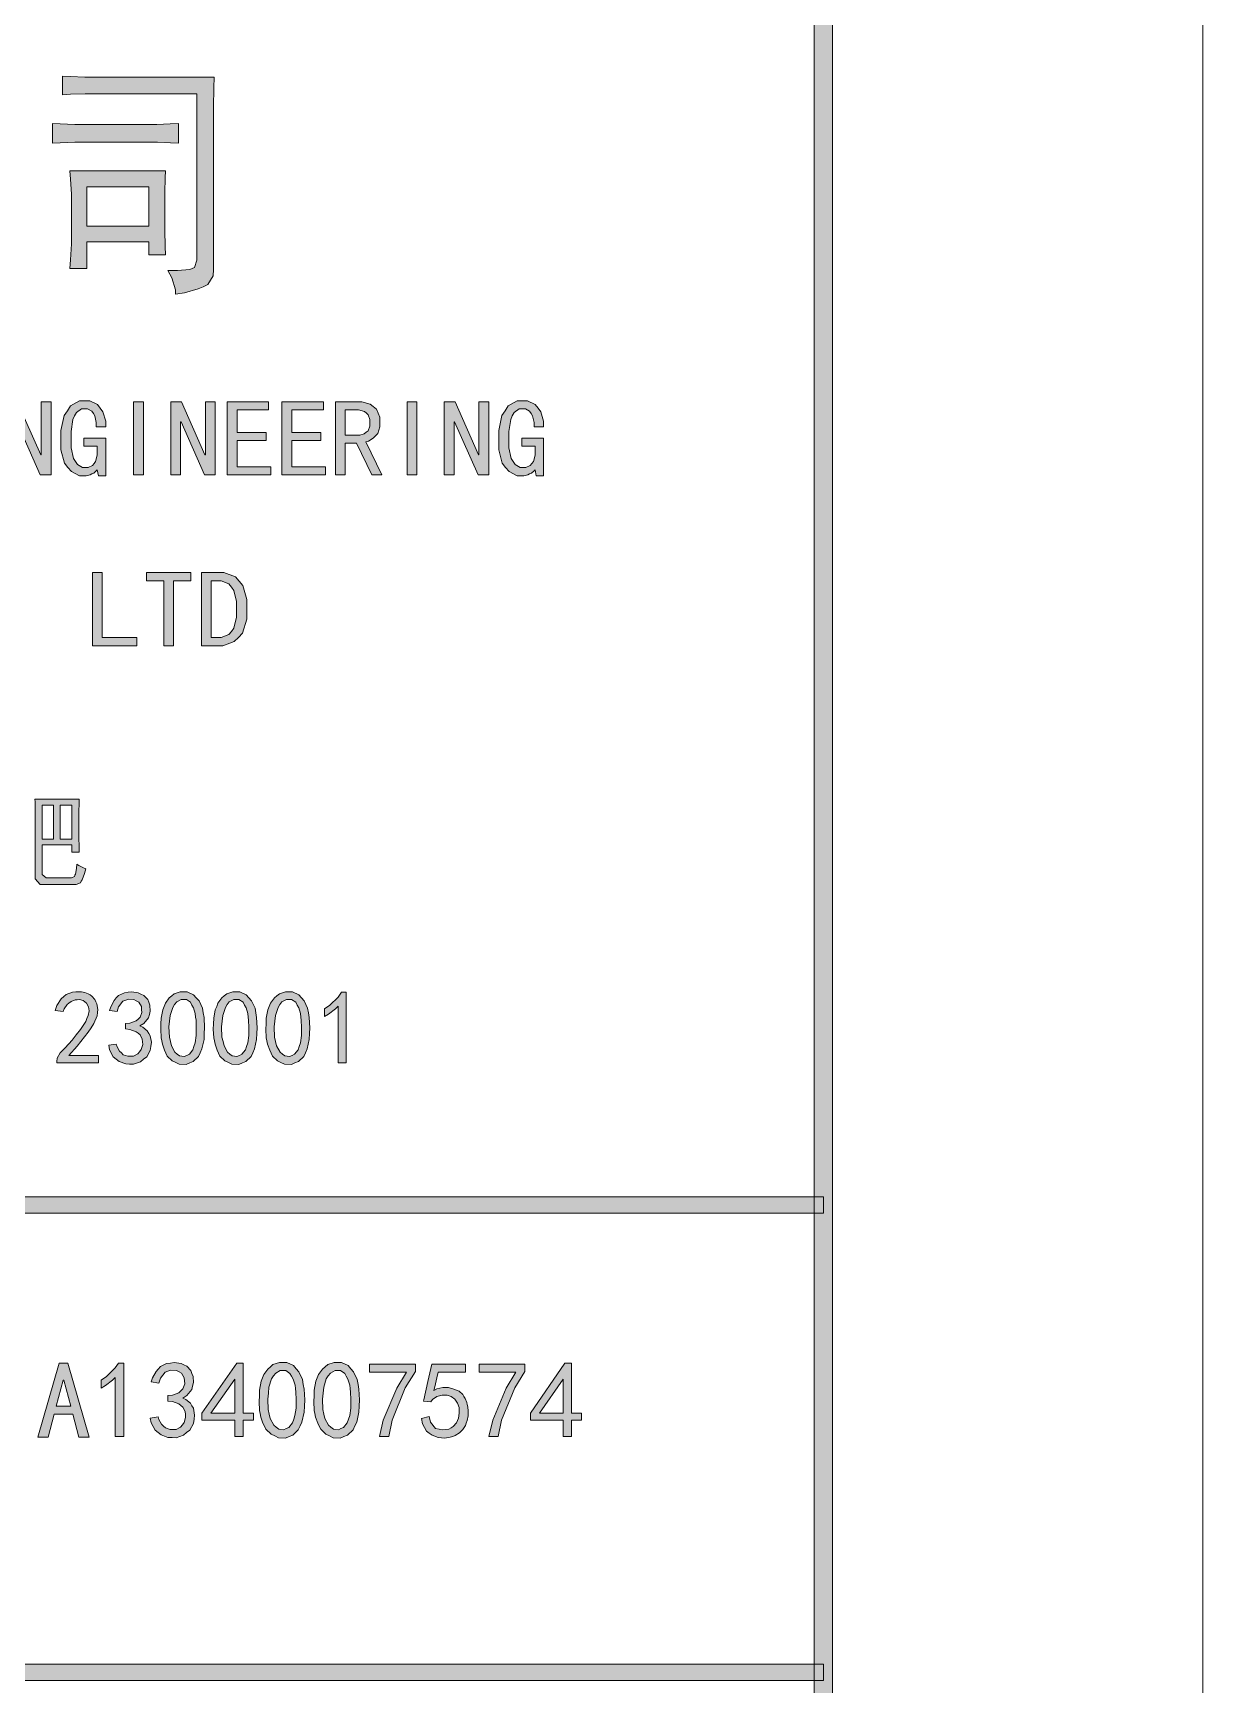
# Model space of a CAD drawing. Header units: millimetres. Extents: x 0 to 414, y 0 to 292.
# Drawn here: x 383.73 to 414.08, y 211.47 to 254.31 of the extents above; entities that cross this region are included whole.
import ezdxf

# ---------------------------------------------------------------- set-up
doc = ezdxf.new("R2010")
doc.units = ezdxf.units.MM

msp = doc.modelspace()

# ---------------------------------------------------------------- hatches: boundary and pattern name
h = msp.add_hatch(color=0)
h.dxf.hatch_style = 2
h.paths.add_polyline_path([(404.473833, 9.609667), (403.997583, 10.085917), (403.997583, 282.380972), (404.473833, 282.857222)])
h = msp.add_hatch(color=0)
h.dxf.hatch_style = 2
h.paths.add_polyline_path([(388.4295, 253.167444), (388.418917, 252.88875), (388.411861, 252.387806), (388.411861, 252.172611), (388.411861, 248.179167), (388.401278, 248.013361), (388.267222, 247.787583), (388.14375, 247.731139), (388.020278, 247.674694), (387.663972, 247.575917), (387.427611, 247.537111), (387.427611, 247.653528), (387.328833, 247.960444), (387.230056, 248.154472), (387.484056, 248.154472), (387.801556, 248.179167), (387.858, 248.203861), (387.917972, 248.228556), (387.977944, 248.422583), (387.977944, 248.588389), (387.977944, 252.733528), (385.261556, 252.733528), (385.085167, 252.733528), (384.700639, 252.722944), (384.4925, 252.708833), (384.4925, 253.195667), (384.700639, 253.181556), (385.074583, 253.167444), (385.240389, 253.167444)])
h = msp.add_hatch(color=0)
h.dxf.hatch_style = 2
h.paths.add_polyline_path([(386.817306, 251.939778), (386.944306, 251.939778), (387.290028, 251.953889), (387.505222, 251.968), (387.505222, 251.452944), (387.297083, 251.467056), (386.961944, 251.481167), (386.834944, 251.481167), (385.004028, 251.481167), (384.817056, 251.481167), (384.432528, 251.467056), (384.2385, 251.452944), (384.2385, 251.968), (384.432528, 251.953889), (384.817056, 251.939778), (385.004028, 251.939778)])
h = msp.add_hatch(color=0)
h.paths.add_polyline_path([(387.170083, 250.736806), (387.1595, 250.560417), (387.148917, 250.175889), (387.148917, 249.971278), (387.148917, 249.406833), (387.148917, 249.202222), (387.1595, 248.778889), (387.170083, 248.563694), (386.736167, 248.563694), (386.736167, 248.895306), (385.123972, 248.895306), (385.123972, 248.203861), (384.690056, 248.203861), (384.707694, 248.433167), (384.728861, 248.842389), (384.728861, 249.022306), (384.728861, 249.971278), (384.728861, 250.137083), (384.707694, 250.521611), (384.690056, 250.736806)])
h.paths.add_polyline_path([(386.736167, 249.304528), (386.736167, 250.327583), (385.123972, 250.327583), (385.123972, 249.304528)])
h = msp.add_hatch(color=0)
h.dxf.hatch_style = 2
h.paths.add_polyline_path([(384.199694, 242.852222), (383.921, 242.852222), (383.314222, 244.228056), (383.300111, 244.228056), (383.300111, 242.852222), (383.046111, 242.852222), (383.046111, 244.750167), (383.324806, 244.750167), (383.935111, 243.374333), (383.945694, 243.374333), (383.945694, 244.750167), (384.199694, 244.750167)])
h = msp.add_hatch(color=0)
h.dxf.hatch_style = 2
h.paths.add_polyline_path([(385.617861, 242.831056), (385.430889, 242.831056), (385.399139, 242.986278), (385.374444, 242.954528), (385.307417, 242.898083), (385.258028, 242.876917), (385.212167, 242.852222), (385.109861, 242.831056), (385.053417, 242.831056), (384.937, 242.831056), (384.728861, 242.940417), (384.637139, 243.04625), (384.545417, 243.155611), (384.453694, 243.501333), (384.453694, 243.741222), (384.453694, 244.002278), (384.538361, 244.390333), (384.623028, 244.517333), (384.704167, 244.644333), (384.933472, 244.771333), (385.074583, 244.771333), (385.205111, 244.771333), (385.402667, 244.679611), (385.47675, 244.584361), (385.547306, 244.489111), (385.617861, 244.245694), (385.617861, 244.097528), (385.374444, 244.097528), (385.374444, 244.213944), (385.335639, 244.386806), (385.296833, 244.446778), (385.258028, 244.503222), (385.148667, 244.563194), (385.074583, 244.563194), (384.986389, 244.563194), (384.855861, 244.471472), (384.81, 244.37975), (384.764139, 244.288028), (384.721806, 243.981111), (384.721806, 243.762389), (384.721806, 243.557778), (384.77825, 243.275556), (384.831167, 243.197944), (384.887611, 243.120333), (385.014611, 243.042722), (385.088694, 243.042722), (385.15925, 243.042722), (385.272139, 243.095639), (385.314472, 243.148556), (385.356806, 243.201472), (385.399139, 243.36375), (385.399139, 243.473111), (385.399139, 243.596583), (385.053417, 243.596583), (385.053417, 243.80825), (385.617861, 243.80825)])
h = msp.add_hatch(color=0)
h.dxf.hatch_style = 2
h.paths.add_polyline_path([(386.595056, 242.852222), (386.341056, 242.852222), (386.341056, 244.750167), (386.595056, 244.750167)])
h = msp.add_hatch(color=0)
h.dxf.hatch_style = 2
h.paths.add_polyline_path([(388.457722, 242.852222), (388.182556, 242.852222), (387.57225, 244.228056), (387.561667, 244.228056), (387.561667, 242.852222), (387.304139, 242.852222), (387.304139, 244.750167), (387.582833, 244.750167), (388.193139, 243.374333), (388.203722, 243.374333), (388.203722, 244.750167), (388.457722, 244.750167)])
h = msp.add_hatch(color=0)
h.dxf.hatch_style = 2
h.paths.add_polyline_path([(389.900583, 242.852222), (388.768167, 242.852222), (388.768167, 244.750167), (389.844139, 244.750167), (389.844139, 244.5385), (389.025694, 244.5385), (389.025694, 243.952889), (389.777111, 243.952889), (389.777111, 243.741222), (389.025694, 243.741222), (389.025694, 243.063889), (389.900583, 243.063889)])
h = msp.add_hatch(color=0)
h.dxf.hatch_style = 2
h.paths.add_polyline_path([(391.31875, 242.852222), (390.189861, 242.852222), (390.189861, 244.750167), (391.265833, 244.750167), (391.265833, 244.5385), (390.443861, 244.5385), (390.443861, 243.952889), (391.198806, 243.952889), (391.198806, 243.741222), (390.443861, 243.741222), (390.443861, 243.063889), (391.31875, 243.063889)])
h = msp.add_hatch(color=0)
h.paths.add_polyline_path([(392.782778, 242.852222), (392.518194, 242.852222), (392.119556, 243.674194), (391.830278, 243.674194), (391.830278, 242.852222), (391.576278, 242.852222), (391.576278, 244.750167), (392.130139, 244.750167), (392.264194, 244.750167), (392.479389, 244.686667), (392.560528, 244.623167), (392.645194, 244.559667), (392.729861, 244.351528), (392.729861, 244.206889), (392.729861, 244.097528), (392.673417, 243.924667), (392.616972, 243.861167), (392.560528, 243.801194), (392.433528, 243.723583), (392.362972, 243.705944)])
h.paths.add_polyline_path([(392.472333, 244.206889), (392.472333, 244.2845), (392.426472, 244.407972), (392.380611, 244.450306), (392.331222, 244.496167), (392.179528, 244.5385), (392.073694, 244.5385), (391.830278, 244.5385), (391.830278, 243.885861), (392.140722, 243.885861), (392.20775, 243.885861), (392.324167, 243.921139), (392.373556, 243.956417), (392.422944, 243.991694), (392.472333, 244.118694)])
h = msp.add_hatch(color=0)
h.dxf.hatch_style = 2
h.paths.add_polyline_path([(393.692944, 242.852222), (393.438944, 242.852222), (393.438944, 244.750167), (393.692944, 244.750167)])
h = msp.add_hatch(color=0)
h.dxf.hatch_style = 2
h.paths.add_polyline_path([(395.555611, 242.852222), (395.280444, 242.852222), (394.670139, 244.228056), (394.659556, 244.228056), (394.659556, 242.852222), (394.402028, 242.852222), (394.402028, 244.750167), (394.680722, 244.750167), (395.291028, 243.374333), (395.301611, 243.374333), (395.301611, 244.750167), (395.555611, 244.750167)])
h = msp.add_hatch(color=0)
h.dxf.hatch_style = 2
h.paths.add_polyline_path([(396.977306, 242.831056), (396.786806, 242.831056), (396.755056, 242.986278), (396.730361, 242.954528), (396.663333, 242.898083), (396.613944, 242.876917), (396.568083, 242.852222), (396.465778, 242.831056), (396.409333, 242.831056), (396.292917, 242.831056), (396.084778, 242.940417), (395.993056, 243.04625), (395.901333, 243.155611), (395.813139, 243.501333), (395.813139, 243.741222), (395.813139, 244.002278), (395.894278, 244.390333), (395.978944, 244.517333), (396.060083, 244.644333), (396.289389, 244.771333), (396.434028, 244.771333), (396.561028, 244.771333), (396.758583, 244.679611), (396.832667, 244.584361), (396.903222, 244.489111), (396.977306, 244.245694), (396.977306, 244.097528), (396.730361, 244.097528), (396.730361, 244.213944), (396.691556, 244.386806), (396.65275, 244.446778), (396.613944, 244.503222), (396.504583, 244.563194), (396.434028, 244.563194), (396.342306, 244.563194), (396.211778, 244.471472), (396.165917, 244.37975), (396.123583, 244.288028), (396.077722, 243.981111), (396.077722, 243.762389), (396.077722, 243.557778), (396.134167, 243.275556), (396.187083, 243.197944), (396.243528, 243.120333), (396.370528, 243.042722), (396.444611, 243.042722), (396.515167, 243.042722), (396.628056, 243.095639), (396.670389, 243.148556), (396.712722, 243.201472), (396.755056, 243.36375), (396.755056, 243.473111), (396.755056, 243.596583), (396.409333, 243.596583), (396.409333, 243.80825), (396.977306, 243.80825)])
h = msp.add_hatch(color=0)
h.dxf.hatch_style = 2
h.paths.add_polyline_path([(386.425722, 238.421333), (385.272139, 238.421333), (385.272139, 240.319278), (385.526139, 240.319278), (385.526139, 238.633), (386.425722, 238.633)])
h = msp.add_hatch(color=0)
h.dxf.hatch_style = 2
h.paths.add_polyline_path([(387.822722, 240.107611), (387.378222, 240.107611), (387.378222, 238.421333), (387.124222, 238.421333), (387.124222, 240.107611), (386.679722, 240.107611), (386.679722, 240.319278), (387.822722, 240.319278)])
h = msp.add_hatch(color=0)
h.paths.add_polyline_path([(389.276167, 239.36325), (389.276167, 239.10925), (389.166806, 238.745889), (389.060972, 238.636528), (388.951611, 238.530694), (388.658806, 238.421333), (388.478889, 238.421333), (388.101417, 238.421333), (388.101417, 240.319278), (388.478889, 240.319278), (388.6835, 240.319278), (388.983361, 240.206389), (389.082139, 240.097028), (389.177389, 239.984139), (389.276167, 239.620778)])
h.paths.add_polyline_path([(389.011583, 239.36325), (389.011583, 239.571389), (388.944556, 239.857139), (388.877528, 239.941806), (388.8105, 240.022944), (388.609417, 240.107611), (388.478889, 240.107611), (388.355417, 240.107611), (388.355417, 238.633), (388.478889, 238.633), (388.609417, 238.633), (388.8105, 238.714139), (388.877528, 238.79175), (388.944556, 238.872889), (389.011583, 239.158639)])
h = msp.add_hatch(color=0)
h.paths.add_polyline_path([(384.929944, 234.438472), (384.926417, 234.389083), (384.919361, 234.064528), (384.919361, 233.785833), (384.919361, 233.510667), (384.926417, 233.147306), (384.929944, 233.062639), (384.739444, 233.062639), (384.739444, 233.253139), (383.970389, 233.253139), (383.970389, 232.582861), (383.970389, 232.491139), (384.072694, 232.399417), (384.175, 232.399417), (384.675944, 232.399417), (384.732389, 232.399417), (384.806472, 232.431167), (384.820583, 232.466444), (384.831167, 232.498194), (384.855861, 232.639306), (384.866444, 232.752194), (384.919361, 232.720444), (385.039306, 232.660472), (385.102806, 232.635778), (385.064, 232.512306), (385.007556, 232.350028), (384.982861, 232.311222), (384.961694, 232.268889), (384.852333, 232.230083), (384.760611, 232.230083), (384.033889, 232.230083), (383.913944, 232.230083), (383.790472, 232.374722), (383.790472, 232.519361), (383.790472, 234.128028), (383.790472, 234.21975), (383.783417, 234.374972), (383.779889, 234.438472)])
h.paths.add_polyline_path([(384.739444, 233.404833), (384.739444, 234.286778), (384.439583, 234.286778), (384.439583, 233.404833)])
h.paths.add_polyline_path([(384.259667, 233.404833), (384.259667, 234.286778), (383.970389, 234.286778), (383.970389, 233.404833)])
h = msp.add_hatch(color=0)
h.dxf.hatch_style = 2
h.paths.add_polyline_path([(384.351389, 227.640444), (384.358444, 227.721583), (384.432528, 227.862694), (384.503083, 227.929722), (384.570111, 227.993222), (384.7465, 228.190778), (384.852333, 228.328361), (384.961694, 228.465944), (385.099278, 228.674083), (385.131028, 228.748167), (385.162778, 228.825778), (385.187472, 228.952778), (385.180417, 229.005694), (385.169833, 229.058611), (385.120444, 229.146806), (385.078111, 229.182083), (385.035778, 229.217361), (384.937, 229.245583), (384.880556, 229.238528), (384.824111, 229.235), (384.718278, 229.192667), (384.665361, 229.153861), (384.615972, 229.118583), (384.538361, 229.005694), (384.513667, 228.931611), (384.309056, 228.963361), (384.351389, 229.086833), (384.46075, 229.263222), (384.527778, 229.319667), (384.594806, 229.376111), (384.753556, 229.436083), (384.84175, 229.443139), (384.894667, 229.446667), (384.993444, 229.446667), (385.035778, 229.436083), (385.078111, 229.429028), (385.166306, 229.390222), (385.212167, 229.362), (385.2545, 229.333778), (385.332111, 229.245583), (385.360333, 229.185611), (385.388556, 229.129167), (385.409722, 228.988056), (385.402667, 228.903389), (385.395611, 228.82225), (385.310944, 228.624694), (385.236861, 228.508278), (385.162778, 228.395389), (384.8735, 228.035556), (384.661833, 227.788611), (385.430889, 227.788611), (385.430889, 227.598111), (384.351389, 227.598111)])
h = msp.add_hatch(color=0)
h.dxf.hatch_style = 2
h.paths.add_polyline_path([(385.695472, 228.056722), (385.8895, 228.088472), (385.910667, 228.017917), (385.977694, 227.905028), (386.027083, 227.859167), (386.072944, 227.813306), (386.192889, 227.770972), (386.266972, 227.7745), (386.337528, 227.778028), (386.453944, 227.834472), (386.496278, 227.890917), (386.538611, 227.947361), (386.577417, 228.074361), (386.570361, 228.148444), (386.566833, 228.219), (386.510389, 228.331889), (386.457472, 228.370694), (386.408083, 228.4095), (386.245806, 228.465944), (386.132917, 228.483583), (386.132917, 228.621167), (386.245806, 228.63175), (386.408083, 228.691722), (386.457472, 228.737583), (386.510389, 228.786972), (386.55625, 228.910444), (386.549194, 228.988056), (386.542139, 229.065667), (386.475111, 229.178556), (386.411611, 229.213833), (386.348111, 229.249111), (386.210528, 229.256167), (386.139972, 229.227944), (386.065889, 229.20325), (385.953, 229.055083), (385.910667, 228.931611), (385.716639, 228.963361), (385.748389, 229.058611), (385.836583, 229.217361), (385.893028, 229.284389), (385.949472, 229.347889), (386.101167, 229.421972), (386.196417, 229.432556), (386.291667, 229.443139), (386.461, 229.418444), (386.531556, 229.383167), (386.605639, 229.347889), (386.707944, 229.242056), (386.736167, 229.1715), (386.764389, 229.097417), (386.771444, 228.942194), (386.750278, 228.857528), (386.729111, 228.769333), (386.609167, 228.621167), (386.506861, 228.557667), (386.580944, 228.525917), (386.697361, 228.430667), (386.736167, 228.367167), (386.774972, 228.300139), (386.803194, 228.134333), (386.789083, 228.0285), (386.774972, 227.926194), (386.68325, 227.756861), (386.602111, 227.693361), (386.520972, 227.629861), (386.341056, 227.569889), (386.23875, 227.569889), (386.139972, 227.573417), (385.963583, 227.636917), (385.8895, 227.700417), (385.811889, 227.760389), (385.716639, 227.940306)])
h = msp.add_hatch(color=0)
h.paths.add_polyline_path([(387.050139, 228.617639), (387.057194, 228.75875), (387.096, 228.981), (387.131278, 229.065667), (387.166556, 229.146806), (387.265333, 229.284389), (387.328833, 229.337306), (387.392333, 229.390222), (387.547556, 229.443139), (387.642806, 229.443139), (387.734528, 229.443139), (387.896806, 229.365528), (387.967361, 229.287917), (388.037917, 229.210306), (388.126111, 229.016278), (388.147278, 228.899861), (388.168444, 228.779917), (388.182556, 228.511806), (388.1755, 228.360111), (388.168444, 228.208417), (388.115528, 227.961472), (388.069667, 227.862694), (388.023806, 227.767444), (387.886222, 227.633389), (387.798028, 227.598111), (387.706306, 227.559306), (387.526389, 227.569889), (387.434667, 227.612222), (387.342944, 227.658083), (387.215944, 227.778028), (387.177139, 227.852111), (387.141861, 227.929722), (387.088944, 228.084944), (387.071306, 228.169611), (387.057194, 228.25075), (387.046611, 228.476528)])
h.paths.add_polyline_path([(387.275917, 228.681139), (387.258278, 228.532972), (387.268861, 228.271917), (387.297083, 228.159028), (387.321778, 228.042611), (387.409972, 227.880333), (387.469944, 227.830944), (387.533444, 227.785083), (387.656917, 227.767444), (387.723944, 227.795667), (387.787444, 227.823889), (387.879167, 227.940306), (387.907389, 228.0285), (387.939139, 228.116694), (387.967361, 228.310722), (387.967361, 228.413028), (387.967361, 228.518861), (387.960306, 228.705833), (387.949722, 228.7905), (387.942667, 228.878694), (387.896806, 229.030389), (387.854472, 229.100944), (387.815667, 229.1715), (387.709833, 229.242056), (387.642806, 229.245583), (387.575778, 229.249111), (387.459361, 229.182083), (387.406444, 229.111528), (387.357056, 229.040972), (387.290028, 228.825778)])
h = msp.add_hatch(color=0)
h.paths.add_polyline_path([(388.415389, 228.617639), (388.418917, 228.75875), (388.46125, 228.981), (388.496528, 229.065667), (388.528278, 229.146806), (388.627056, 229.284389), (388.694083, 229.337306), (388.757583, 229.390222), (388.912806, 229.443139), (389.008056, 229.443139), (389.099778, 229.443139), (389.262056, 229.365528), (389.332611, 229.287917), (389.403167, 229.210306), (389.491361, 229.016278), (389.512528, 228.899861), (389.533694, 228.779917), (389.547806, 228.511806), (389.54075, 228.360111), (389.533694, 228.208417), (389.480778, 227.961472), (389.434917, 227.862694), (389.389056, 227.767444), (389.251472, 227.633389), (389.163278, 227.598111), (389.071556, 227.559306), (388.888111, 227.569889), (388.799917, 227.612222), (388.708194, 227.658083), (388.581194, 227.778028), (388.542389, 227.852111), (388.507111, 227.929722), (388.454194, 228.084944), (388.436556, 228.169611), (388.418917, 228.25075), (388.408333, 228.476528)])
h.paths.add_polyline_path([(388.637639, 228.681139), (388.623528, 228.532972), (388.634111, 228.271917), (388.662333, 228.159028), (388.687028, 228.042611), (388.775222, 227.880333), (388.835194, 227.830944), (388.898694, 227.785083), (389.022167, 227.767444), (389.085667, 227.795667), (389.152694, 227.823889), (389.244417, 227.940306), (389.272639, 228.0285), (389.304389, 228.116694), (389.332611, 228.310722), (389.332611, 228.413028), (389.332611, 228.518861), (389.325556, 228.705833), (389.314972, 228.7905), (389.307917, 228.878694), (389.262056, 229.030389), (389.219722, 229.100944), (389.180917, 229.1715), (389.075083, 229.242056), (389.008056, 229.245583), (388.941028, 229.249111), (388.824611, 229.182083), (388.771694, 229.111528), (388.722306, 229.040972), (388.655278, 228.825778)])
h = msp.add_hatch(color=0)
h.paths.add_polyline_path([(389.780639, 228.617639), (389.784167, 228.75875), (389.8265, 228.981), (389.861778, 229.065667), (389.893528, 229.146806), (389.992306, 229.284389), (390.055806, 229.337306), (390.122833, 229.390222), (390.278056, 229.443139), (390.373306, 229.443139), (390.465028, 229.443139), (390.627306, 229.365528), (390.697861, 229.287917), (390.768417, 229.210306), (390.856611, 229.016278), (390.877778, 228.899861), (390.898944, 228.779917), (390.913056, 228.511806), (390.906, 228.360111), (390.898944, 228.208417), (390.8425, 227.961472), (390.800167, 227.862694), (390.754306, 227.767444), (390.616722, 227.633389), (390.525, 227.598111), (390.436806, 227.559306), (390.253361, 227.569889), (390.165167, 227.612222), (390.073444, 227.658083), (389.946444, 227.778028), (389.907639, 227.852111), (389.872361, 227.929722), (389.815917, 228.084944), (389.801806, 228.169611), (389.784167, 228.25075), (389.773583, 228.476528)])
h.paths.add_polyline_path([(390.002889, 228.681139), (389.988778, 228.532972), (389.999361, 228.271917), (390.024056, 228.159028), (390.052278, 228.042611), (390.140472, 227.880333), (390.200444, 227.830944), (390.263944, 227.785083), (390.387417, 227.767444), (390.450917, 227.795667), (390.514417, 227.823889), (390.609667, 227.940306), (390.637889, 228.0285), (390.669639, 228.116694), (390.697861, 228.310722), (390.697861, 228.413028), (390.697861, 228.518861), (390.690806, 228.705833), (390.680222, 228.7905), (390.673167, 228.878694), (390.623778, 229.030389), (390.584972, 229.100944), (390.546167, 229.1715), (390.440333, 229.242056), (390.373306, 229.245583), (390.306278, 229.249111), (390.189861, 229.182083), (390.136944, 229.111528), (390.087556, 229.040972), (390.020528, 228.825778)])
h = msp.add_hatch(color=0)
h.dxf.hatch_style = 2
h.paths.add_polyline_path([(391.646833, 229.069194), (391.576278, 228.998639), (391.399889, 228.868111), (391.294056, 228.801083), (391.294056, 229.005694), (391.428111, 229.097417), (391.646833, 229.309083), (391.7315, 229.432556), (391.8585, 229.432556), (391.8585, 227.598111), (391.646833, 227.598111)])
h = msp.add_hatch(color=0)
h.dxf.hatch_style = 2
h.paths.add_polyline_path([(404.237472, 224.130306), (404.237472, 223.706972), (354.957944, 223.706972), (354.957944, 224.130306)])
h = msp.add_hatch(color=0)
h.paths.add_polyline_path([(385.187472, 217.896722), (384.922889, 217.896722), (384.767667, 218.485861), (384.280833, 218.485861), (384.125611, 217.896722), (383.8575, 217.896722), (384.411361, 219.815833), (384.633611, 219.815833)])
h.paths.add_polyline_path([(384.711222, 218.697528), (384.534833, 219.371333), (384.513667, 219.371333), (384.33375, 218.697528)])
h = msp.add_hatch(color=0)
h.dxf.hatch_style = 2
h.paths.add_polyline_path([(385.864806, 219.438361), (385.79425, 219.367806), (385.610806, 219.230222), (385.497917, 219.163194), (385.497917, 219.371333), (385.639028, 219.466583), (385.864806, 219.688833), (385.953, 219.815833), (386.087056, 219.815833), (386.087056, 217.907306), (385.864806, 217.907306)])
h = msp.add_hatch(color=0)
h.dxf.hatch_style = 2
h.paths.add_polyline_path([(386.774972, 218.387083), (386.976056, 218.418833), (386.997222, 218.348278), (387.067778, 218.228333), (387.117167, 218.178944), (387.170083, 218.133083), (387.293556, 218.09075), (387.367639, 218.09075), (387.441722, 218.094278), (387.561667, 218.15425), (387.607528, 218.214222), (387.649861, 218.270667), (387.688667, 218.404722), (387.685139, 218.478806), (387.678083, 218.556417), (387.621639, 218.672833), (387.568722, 218.711639), (387.515806, 218.753972), (387.346472, 218.813944), (387.230056, 218.828056), (387.230056, 218.972694), (387.346472, 218.983278), (387.515806, 219.046778), (387.568722, 219.096167), (387.621639, 219.145556), (387.6675, 219.276083), (387.660444, 219.357222), (387.656917, 219.434833), (387.582833, 219.55125), (387.519333, 219.590056), (387.452306, 219.625333), (387.311194, 219.632389), (387.233583, 219.604167), (387.1595, 219.579472), (387.039556, 219.42425), (386.997222, 219.293722), (386.796139, 219.329), (386.831417, 219.427778), (386.923139, 219.593583), (386.979583, 219.660611), (387.039556, 219.727639), (387.194778, 219.80525), (387.297083, 219.815833), (387.395861, 219.826417), (387.57225, 219.801722), (387.646333, 219.766444), (387.720417, 219.731167), (387.82625, 219.618278), (387.854472, 219.544194), (387.886222, 219.470111), (387.896806, 219.307833), (387.872111, 219.216111), (387.850944, 219.127917), (387.723944, 218.972694), (387.618111, 218.905667), (387.695722, 218.873917), (387.815667, 218.775139), (387.854472, 218.708111), (387.896806, 218.641083), (387.925028, 218.464694), (387.910917, 218.358861), (387.896806, 218.2495), (387.801556, 218.076639), (387.716889, 218.009611), (387.63575, 217.942583), (387.44525, 217.879083), (387.339417, 217.882611), (387.233583, 217.882611), (387.053667, 217.949639), (386.976056, 218.013139), (386.898444, 218.076639), (386.796139, 218.263611)])
h = msp.add_hatch(color=0)
h.paths.add_polyline_path([(388.96925, 218.330639), (388.115528, 218.330639), (388.115528, 218.517611), (389.015111, 219.815833), (389.180917, 219.815833), (389.180917, 218.517611), (389.449028, 218.517611), (389.449028, 218.330639), (389.180917, 218.330639), (389.180917, 217.907306), (388.96925, 217.907306)])
h.paths.add_polyline_path([(388.96925, 218.517611), (388.96925, 219.396028), (388.348361, 218.517611)])
h = msp.add_hatch(color=0)
h.paths.add_polyline_path([(389.60425, 218.969167), (389.607778, 219.113806), (389.650111, 219.346639), (389.685389, 219.434833), (389.720667, 219.5195), (389.8265, 219.660611), (389.89, 219.717056), (389.957028, 219.7735), (390.122833, 219.826417), (390.218083, 219.826417), (390.316861, 219.826417), (390.486194, 219.748806), (390.55675, 219.667667), (390.627306, 219.586528), (390.722556, 219.385444), (390.743722, 219.261972), (390.768417, 219.1385), (390.782528, 218.859806), (390.771944, 218.701056), (390.764889, 218.542306), (390.708444, 218.284778), (390.662583, 218.186), (390.613194, 218.087222), (390.472083, 217.946111), (390.380361, 217.907306), (390.285111, 217.8685), (390.098139, 217.879083), (390.002889, 217.924944), (389.907639, 217.974333), (389.773583, 218.097806), (389.734778, 218.175417), (389.695972, 218.253028), (389.643056, 218.415306), (389.625417, 218.5035), (389.607778, 218.588167), (389.597194, 218.821)])
h.paths.add_polyline_path([(389.837083, 219.036194), (389.819444, 218.880972), (389.830028, 218.609333), (389.85825, 218.489389), (389.886472, 218.372972), (389.978194, 218.203639), (390.041694, 218.15425), (390.105194, 218.101333), (390.235722, 218.083694), (390.30275, 218.115444), (390.369778, 218.143667), (390.465028, 218.267139), (390.496778, 218.358861), (390.525, 218.450583), (390.55675, 218.648139), (390.55675, 218.7575), (390.55675, 218.866861), (390.549694, 219.060889), (390.539111, 219.152611), (390.532056, 219.240806), (390.482667, 219.399556), (390.440333, 219.473639), (390.398, 219.544194), (390.288639, 219.618278), (390.218083, 219.621806), (390.147528, 219.625333), (390.027583, 219.554778), (389.974667, 219.484222), (389.92175, 219.410139), (389.851194, 219.187889)])
h = msp.add_hatch(color=0)
h.paths.add_polyline_path([(391.022417, 218.969167), (391.029472, 219.113806), (391.068278, 219.346639), (391.107083, 219.434833), (391.142361, 219.5195), (391.244667, 219.660611), (391.311694, 219.717056), (391.378722, 219.7735), (391.541, 219.826417), (391.639778, 219.826417), (391.735028, 219.826417), (391.904361, 219.748806), (391.974917, 219.667667), (392.049, 219.586528), (392.14425, 219.385444), (392.165417, 219.261972), (392.186583, 219.1385), (392.200694, 218.859806), (392.193639, 218.701056), (392.183056, 218.542306), (392.130139, 218.284778), (392.08075, 218.186), (392.034889, 218.087222), (391.893778, 217.946111), (391.798528, 217.907306), (391.703278, 217.8685), (391.516306, 217.879083), (391.421056, 217.924944), (391.325806, 217.974333), (391.195278, 218.097806), (391.156472, 218.175417), (391.117667, 218.253028), (391.061222, 218.415306), (391.043583, 218.5035), (391.029472, 218.588167), (391.015361, 218.821)])
h.paths.add_polyline_path([(391.25525, 219.036194), (391.237611, 218.880972), (391.248194, 218.609333), (391.276417, 218.489389), (391.304639, 218.372972), (391.396361, 218.203639), (391.459861, 218.15425), (391.523361, 218.101333), (391.653889, 218.083694), (391.720917, 218.115444), (391.787944, 218.143667), (391.883194, 218.267139), (391.914944, 218.358861), (391.946694, 218.450583), (391.974917, 218.648139), (391.974917, 218.7575), (391.974917, 218.866861), (391.967861, 219.060889), (391.960806, 219.152611), (391.950222, 219.240806), (391.900833, 219.399556), (391.8585, 219.473639), (391.819694, 219.544194), (391.706806, 219.618278), (391.639778, 219.621806), (391.569222, 219.625333), (391.44575, 219.554778), (391.392833, 219.484222), (391.339917, 219.410139), (391.272889, 219.187889)])
h = msp.add_hatch(color=0)
h.paths.add_polyline_path([(397.488833, 218.330639), (396.635111, 218.330639), (396.635111, 218.517611), (397.531167, 219.815833), (397.7005, 219.815833), (397.7005, 218.517611), (397.965083, 218.517611), (397.965083, 218.330639), (397.7005, 218.330639), (397.7005, 217.907306), (397.488833, 217.907306)])
h.paths.add_polyline_path([(397.488833, 218.517611), (397.488833, 219.396028), (396.867944, 218.517611)])
h = msp.add_hatch(color=0)
h.dxf.hatch_style = 2
h.paths.add_polyline_path([(392.719278, 217.907306), (392.818056, 218.330639), (393.167306, 219.166722), (393.417778, 219.583), (392.465278, 219.583), (392.465278, 219.784083), (393.650611, 219.784083), (393.650611, 219.593583), (393.389556, 219.173778), (393.047361, 218.330639), (392.962694, 217.907306)])
h = msp.add_hatch(color=0)
h.dxf.hatch_style = 2
h.paths.add_polyline_path([(394.006917, 218.429417), (394.045722, 218.28125), (394.17625, 218.115444), (394.2715, 218.097806), (394.36675, 218.080167), (394.518444, 218.101333), (394.578417, 218.136611), (394.634861, 218.171889), (394.719528, 218.267139), (394.744222, 218.323583), (394.768917, 218.383556), (394.790083, 218.514083), (394.786556, 218.584639), (394.786556, 218.658722), (394.74775, 218.778667), (394.708944, 218.828056), (394.673667, 218.880972), (394.581944, 218.944472), (394.5255, 218.962111), (394.472583, 218.97975), (394.345583, 218.97975), (394.278556, 218.962111), (394.208, 218.944472), (394.095111, 218.866861), (394.04925, 218.806889), (393.862278, 218.828056), (393.872861, 218.863333), (393.978694, 219.339583), (394.073944, 219.784083), (394.948833, 219.784083), (394.948833, 219.583), (394.23975, 219.583), (394.211528, 219.434833), (394.155083, 219.194944), (394.126861, 219.10675), (394.211528, 219.145556), (394.36675, 219.180833), (394.437306, 219.177306), (394.511389, 219.177306), (394.648972, 219.142028), (394.716, 219.113806), (394.783028, 219.082056), (394.878278, 218.997389), (394.910028, 218.944472), (394.941778, 218.891556), (394.984111, 218.78925), (394.998222, 218.736333), (395.012333, 218.683417), (395.022917, 218.567), (395.019389, 218.507028), (395.019389, 218.447056), (394.991167, 218.323583), (394.97, 218.256556), (394.948833, 218.193056), (394.881806, 218.09075), (394.835944, 218.048417), (394.793611, 218.006083), (394.68425, 217.939056), (394.62075, 217.914361), (394.55725, 217.889667), (394.409083, 217.8685), (394.327944, 217.875556), (394.243278, 217.882611), (394.084528, 217.942583), (394.010444, 217.999028), (393.936361, 218.051944), (393.834056, 218.242444), (393.805833, 218.372972)])
h = msp.add_hatch(color=0)
h.dxf.hatch_style = 2
h.paths.add_polyline_path([(395.559139, 217.907306), (395.657917, 218.330639), (396.007167, 219.166722), (396.257639, 219.583), (395.305139, 219.583), (395.305139, 219.784083), (396.490472, 219.784083), (396.490472, 219.593583), (396.229417, 219.173778), (395.887222, 218.330639), (395.802556, 217.907306)])
h = msp.add_hatch(color=0)
h.dxf.hatch_style = 2
h.paths.add_polyline_path([(404.237472, 212.008861), (404.237472, 211.585528), (354.957944, 211.585528), (354.957944, 212.008861)])

# ---------------------------------------------------------------- linework, layer by layer
at = {"color": 0, "lineweight": 0}
for points in [[(0, 0), (0, 292.466889), (414.0835, 292.466889), (414.0835, 0)], [(404.473833, 9.609667), (403.997583, 10.085917), (403.997583, 282.380972), (404.473833, 282.857222)], [(388.4295, 253.167444), (388.418917, 252.88875), (388.411861, 252.387806), (388.411861, 252.172611), (388.411861, 248.179167), (388.401278, 248.013361), (388.267222, 247.787583), (388.14375, 247.731139), (388.020278, 247.674694), (387.663972, 247.575917), (387.427611, 247.537111), (387.427611, 247.653528), (387.328833, 247.960444), (387.230056, 248.154472), (387.484056, 248.154472), (387.801556, 248.179167), (387.858, 248.203861), (387.917972, 248.228556), (387.977944, 248.422583), (387.977944, 248.588389), (387.977944, 252.733528), (385.261556, 252.733528), (385.085167, 252.733528), (384.700639, 252.722944), (384.4925, 252.708833), (384.4925, 253.195667), (384.700639, 253.181556), (385.074583, 253.167444), (385.240389, 253.167444)], [(386.817306, 251.939778), (386.944306, 251.939778), (387.290028, 251.953889), (387.505222, 251.968), (387.505222, 251.452944), (387.297083, 251.467056), (386.961944, 251.481167), (386.834944, 251.481167), (385.004028, 251.481167), (384.817056, 251.481167), (384.432528, 251.467056), (384.2385, 251.452944), (384.2385, 251.968), (384.432528, 251.953889), (384.817056, 251.939778), (385.004028, 251.939778)], [(387.170083, 250.736806), (387.1595, 250.560417), (387.148917, 250.175889), (387.148917, 249.971278), (387.148917, 249.406833), (387.148917, 249.202222), (387.1595, 248.778889), (387.170083, 248.563694), (386.736167, 248.563694), (386.736167, 248.895306), (385.123972, 248.895306), (385.123972, 248.203861), (384.690056, 248.203861), (384.707694, 248.433167), (384.728861, 248.842389), (384.728861, 249.022306), (384.728861, 249.971278), (384.728861, 250.137083), (384.707694, 250.521611), (384.690056, 250.736806)], [(386.736167, 249.304528), (386.736167, 250.327583), (385.123972, 250.327583), (385.123972, 249.304528)], [(384.199694, 242.852222), (383.921, 242.852222), (383.314222, 244.228056), (383.300111, 244.228056), (383.300111, 242.852222), (383.046111, 242.852222), (383.046111, 244.750167), (383.324806, 244.750167), (383.935111, 243.374333), (383.945694, 243.374333), (383.945694, 244.750167), (384.199694, 244.750167)], [(385.617861, 242.831056), (385.430889, 242.831056), (385.399139, 242.986278), (385.374444, 242.954528), (385.307417, 242.898083), (385.258028, 242.876917), (385.212167, 242.852222), (385.109861, 242.831056), (385.053417, 242.831056), (384.937, 242.831056), (384.728861, 242.940417), (384.637139, 243.04625), (384.545417, 243.155611), (384.453694, 243.501333), (384.453694, 243.741222), (384.453694, 244.002278), (384.538361, 244.390333), (384.623028, 244.517333), (384.704167, 244.644333), (384.933472, 244.771333), (385.074583, 244.771333), (385.205111, 244.771333), (385.402667, 244.679611), (385.47675, 244.584361), (385.547306, 244.489111), (385.617861, 244.245694), (385.617861, 244.097528), (385.374444, 244.097528), (385.374444, 244.213944), (385.335639, 244.386806), (385.296833, 244.446778), (385.258028, 244.503222), (385.148667, 244.563194), (385.074583, 244.563194), (384.986389, 244.563194), (384.855861, 244.471472), (384.81, 244.37975), (384.764139, 244.288028), (384.721806, 243.981111), (384.721806, 243.762389), (384.721806, 243.557778), (384.77825, 243.275556), (384.831167, 243.197944), (384.887611, 243.120333), (385.014611, 243.042722), (385.088694, 243.042722), (385.15925, 243.042722), (385.272139, 243.095639), (385.314472, 243.148556), (385.356806, 243.201472), (385.399139, 243.36375), (385.399139, 243.473111), (385.399139, 243.596583), (385.053417, 243.596583), (385.053417, 243.80825), (385.617861, 243.80825)], [(386.595056, 242.852222), (386.341056, 242.852222), (386.341056, 244.750167), (386.595056, 244.750167)], [(388.457722, 242.852222), (388.182556, 242.852222), (387.57225, 244.228056), (387.561667, 244.228056), (387.561667, 242.852222), (387.304139, 242.852222), (387.304139, 244.750167), (387.582833, 244.750167), (388.193139, 243.374333), (388.203722, 243.374333), (388.203722, 244.750167), (388.457722, 244.750167)], [(389.900583, 242.852222), (388.768167, 242.852222), (388.768167, 244.750167), (389.844139, 244.750167), (389.844139, 244.5385), (389.025694, 244.5385), (389.025694, 243.952889), (389.777111, 243.952889), (389.777111, 243.741222), (389.025694, 243.741222), (389.025694, 243.063889), (389.900583, 243.063889)], [(391.31875, 242.852222), (390.189861, 242.852222), (390.189861, 244.750167), (391.265833, 244.750167), (391.265833, 244.5385), (390.443861, 244.5385), (390.443861, 243.952889), (391.198806, 243.952889), (391.198806, 243.741222), (390.443861, 243.741222), (390.443861, 243.063889), (391.31875, 243.063889)], [(392.782778, 242.852222), (392.518194, 242.852222), (392.119556, 243.674194), (391.830278, 243.674194), (391.830278, 242.852222), (391.576278, 242.852222), (391.576278, 244.750167), (392.130139, 244.750167), (392.264194, 244.750167), (392.479389, 244.686667), (392.560528, 244.623167), (392.645194, 244.559667), (392.729861, 244.351528), (392.729861, 244.206889), (392.729861, 244.097528), (392.673417, 243.924667), (392.616972, 243.861167), (392.560528, 243.801194), (392.433528, 243.723583), (392.362972, 243.705944)], [(393.692944, 242.852222), (393.438944, 242.852222), (393.438944, 244.750167), (393.692944, 244.750167)], [(395.555611, 242.852222), (395.280444, 242.852222), (394.670139, 244.228056), (394.659556, 244.228056), (394.659556, 242.852222), (394.402028, 242.852222), (394.402028, 244.750167), (394.680722, 244.750167), (395.291028, 243.374333), (395.301611, 243.374333), (395.301611, 244.750167), (395.555611, 244.750167)], [(396.977306, 242.831056), (396.786806, 242.831056), (396.755056, 242.986278), (396.730361, 242.954528), (396.663333, 242.898083), (396.613944, 242.876917), (396.568083, 242.852222), (396.465778, 242.831056), (396.409333, 242.831056), (396.292917, 242.831056), (396.084778, 242.940417), (395.993056, 243.04625), (395.901333, 243.155611), (395.813139, 243.501333), (395.813139, 243.741222), (395.813139, 244.002278), (395.894278, 244.390333), (395.978944, 244.517333), (396.060083, 244.644333), (396.289389, 244.771333), (396.434028, 244.771333), (396.561028, 244.771333), (396.758583, 244.679611), (396.832667, 244.584361), (396.903222, 244.489111), (396.977306, 244.245694), (396.977306, 244.097528), (396.730361, 244.097528), (396.730361, 244.213944), (396.691556, 244.386806), (396.65275, 244.446778), (396.613944, 244.503222), (396.504583, 244.563194), (396.434028, 244.563194), (396.342306, 244.563194), (396.211778, 244.471472), (396.165917, 244.37975), (396.123583, 244.288028), (396.077722, 243.981111), (396.077722, 243.762389), (396.077722, 243.557778), (396.134167, 243.275556), (396.187083, 243.197944), (396.243528, 243.120333), (396.370528, 243.042722), (396.444611, 243.042722), (396.515167, 243.042722), (396.628056, 243.095639), (396.670389, 243.148556), (396.712722, 243.201472), (396.755056, 243.36375), (396.755056, 243.473111), (396.755056, 243.596583), (396.409333, 243.596583), (396.409333, 243.80825), (396.977306, 243.80825)], [(392.472333, 244.206889), (392.472333, 244.2845), (392.426472, 244.407972), (392.380611, 244.450306), (392.331222, 244.496167), (392.179528, 244.5385), (392.073694, 244.5385), (391.830278, 244.5385), (391.830278, 243.885861), (392.140722, 243.885861), (392.20775, 243.885861), (392.324167, 243.921139), (392.373556, 243.956417), (392.422944, 243.991694), (392.472333, 244.118694)], [(386.425722, 238.421333), (385.272139, 238.421333), (385.272139, 240.319278), (385.526139, 240.319278), (385.526139, 238.633), (386.425722, 238.633)], [(387.822722, 240.107611), (387.378222, 240.107611), (387.378222, 238.421333), (387.124222, 238.421333), (387.124222, 240.107611), (386.679722, 240.107611), (386.679722, 240.319278), (387.822722, 240.319278)], [(389.276167, 239.36325), (389.276167, 239.10925), (389.166806, 238.745889), (389.060972, 238.636528), (388.951611, 238.530694), (388.658806, 238.421333), (388.478889, 238.421333), (388.101417, 238.421333), (388.101417, 240.319278), (388.478889, 240.319278), (388.6835, 240.319278), (388.983361, 240.206389), (389.082139, 240.097028), (389.177389, 239.984139), (389.276167, 239.620778)], [(389.011583, 239.36325), (389.011583, 239.571389), (388.944556, 239.857139), (388.877528, 239.941806), (388.8105, 240.022944), (388.609417, 240.107611), (388.478889, 240.107611), (388.355417, 240.107611), (388.355417, 238.633), (388.478889, 238.633), (388.609417, 238.633), (388.8105, 238.714139), (388.877528, 238.79175), (388.944556, 238.872889), (389.011583, 239.158639)], [(384.929944, 234.438472), (384.926417, 234.389083), (384.919361, 234.064528), (384.919361, 233.785833), (384.919361, 233.510667), (384.926417, 233.147306), (384.929944, 233.062639), (384.739444, 233.062639), (384.739444, 233.253139), (383.970389, 233.253139), (383.970389, 232.582861), (383.970389, 232.491139), (384.072694, 232.399417), (384.175, 232.399417), (384.675944, 232.399417), (384.732389, 232.399417), (384.806472, 232.431167), (384.820583, 232.466444), (384.831167, 232.498194), (384.855861, 232.639306), (384.866444, 232.752194), (384.919361, 232.720444), (385.039306, 232.660472), (385.102806, 232.635778), (385.064, 232.512306), (385.007556, 232.350028), (384.982861, 232.311222), (384.961694, 232.268889), (384.852333, 232.230083), (384.760611, 232.230083), (384.033889, 232.230083), (383.913944, 232.230083), (383.790472, 232.374722), (383.790472, 232.519361), (383.790472, 234.128028), (383.790472, 234.21975), (383.783417, 234.374972), (383.779889, 234.438472)], [(384.259667, 233.404833), (384.259667, 234.286778), (383.970389, 234.286778), (383.970389, 233.404833)], [(384.739444, 233.404833), (384.739444, 234.286778), (384.439583, 234.286778), (384.439583, 233.404833)], [(384.351389, 227.640444), (384.358444, 227.721583), (384.432528, 227.862694), (384.503083, 227.929722), (384.570111, 227.993222), (384.7465, 228.190778), (384.852333, 228.328361), (384.961694, 228.465944), (385.099278, 228.674083), (385.131028, 228.748167), (385.162778, 228.825778), (385.187472, 228.952778), (385.180417, 229.005694), (385.169833, 229.058611), (385.120444, 229.146806), (385.078111, 229.182083), (385.035778, 229.217361), (384.937, 229.245583), (384.880556, 229.238528), (384.824111, 229.235), (384.718278, 229.192667), (384.665361, 229.153861), (384.615972, 229.118583), (384.538361, 229.005694), (384.513667, 228.931611), (384.309056, 228.963361), (384.351389, 229.086833), (384.46075, 229.263222), (384.527778, 229.319667), (384.594806, 229.376111), (384.753556, 229.436083), (384.84175, 229.443139), (384.894667, 229.446667), (384.993444, 229.446667), (385.035778, 229.436083), (385.078111, 229.429028), (385.166306, 229.390222), (385.212167, 229.362), (385.2545, 229.333778), (385.332111, 229.245583), (385.360333, 229.185611), (385.388556, 229.129167), (385.409722, 228.988056), (385.402667, 228.903389), (385.395611, 228.82225), (385.310944, 228.624694), (385.236861, 228.508278), (385.162778, 228.395389), (384.8735, 228.035556), (384.661833, 227.788611), (385.430889, 227.788611), (385.430889, 227.598111), (384.351389, 227.598111)], [(385.695472, 228.056722), (385.8895, 228.088472), (385.910667, 228.017917), (385.977694, 227.905028), (386.027083, 227.859167), (386.072944, 227.813306), (386.192889, 227.770972), (386.266972, 227.7745), (386.337528, 227.778028), (386.453944, 227.834472), (386.496278, 227.890917), (386.538611, 227.947361), (386.577417, 228.074361), (386.570361, 228.148444), (386.566833, 228.219), (386.510389, 228.331889), (386.457472, 228.370694), (386.408083, 228.4095), (386.245806, 228.465944), (386.132917, 228.483583), (386.132917, 228.621167), (386.245806, 228.63175), (386.408083, 228.691722), (386.457472, 228.737583), (386.510389, 228.786972), (386.55625, 228.910444), (386.549194, 228.988056), (386.542139, 229.065667), (386.475111, 229.178556), (386.411611, 229.213833), (386.348111, 229.249111), (386.210528, 229.256167), (386.139972, 229.227944), (386.065889, 229.20325), (385.953, 229.055083), (385.910667, 228.931611), (385.716639, 228.963361), (385.748389, 229.058611), (385.836583, 229.217361), (385.893028, 229.284389), (385.949472, 229.347889), (386.101167, 229.421972), (386.196417, 229.432556), (386.291667, 229.443139), (386.461, 229.418444), (386.531556, 229.383167), (386.605639, 229.347889), (386.707944, 229.242056), (386.736167, 229.1715), (386.764389, 229.097417), (386.771444, 228.942194), (386.750278, 228.857528), (386.729111, 228.769333), (386.609167, 228.621167), (386.506861, 228.557667), (386.580944, 228.525917), (386.697361, 228.430667), (386.736167, 228.367167), (386.774972, 228.300139), (386.803194, 228.134333), (386.789083, 228.0285), (386.774972, 227.926194), (386.68325, 227.756861), (386.602111, 227.693361), (386.520972, 227.629861), (386.341056, 227.569889), (386.23875, 227.569889), (386.139972, 227.573417), (385.963583, 227.636917), (385.8895, 227.700417), (385.811889, 227.760389), (385.716639, 227.940306)], [(387.050139, 228.617639), (387.057194, 228.75875), (387.096, 228.981), (387.131278, 229.065667), (387.166556, 229.146806), (387.265333, 229.284389), (387.328833, 229.337306), (387.392333, 229.390222), (387.547556, 229.443139), (387.642806, 229.443139), (387.734528, 229.443139), (387.896806, 229.365528), (387.967361, 229.287917), (388.037917, 229.210306), (388.126111, 229.016278), (388.147278, 228.899861), (388.168444, 228.779917), (388.182556, 228.511806), (388.1755, 228.360111), (388.168444, 228.208417), (388.115528, 227.961472), (388.069667, 227.862694), (388.023806, 227.767444), (387.886222, 227.633389), (387.798028, 227.598111), (387.706306, 227.559306), (387.526389, 227.569889), (387.434667, 227.612222), (387.342944, 227.658083), (387.215944, 227.778028), (387.177139, 227.852111), (387.141861, 227.929722), (387.088944, 228.084944), (387.071306, 228.169611), (387.057194, 228.25075), (387.046611, 228.476528)], [(387.275917, 228.681139), (387.258278, 228.532972), (387.268861, 228.271917), (387.297083, 228.159028), (387.321778, 228.042611), (387.409972, 227.880333), (387.469944, 227.830944), (387.533444, 227.785083), (387.656917, 227.767444), (387.723944, 227.795667), (387.787444, 227.823889), (387.879167, 227.940306), (387.907389, 228.0285), (387.939139, 228.116694), (387.967361, 228.310722), (387.967361, 228.413028), (387.967361, 228.518861), (387.960306, 228.705833), (387.949722, 228.7905), (387.942667, 228.878694), (387.896806, 229.030389), (387.854472, 229.100944), (387.815667, 229.1715), (387.709833, 229.242056), (387.642806, 229.245583), (387.575778, 229.249111), (387.459361, 229.182083), (387.406444, 229.111528), (387.357056, 229.040972), (387.290028, 228.825778)], [(388.415389, 228.617639), (388.418917, 228.75875), (388.46125, 228.981), (388.496528, 229.065667), (388.528278, 229.146806), (388.627056, 229.284389), (388.694083, 229.337306), (388.757583, 229.390222), (388.912806, 229.443139), (389.008056, 229.443139), (389.099778, 229.443139), (389.262056, 229.365528), (389.332611, 229.287917), (389.403167, 229.210306), (389.491361, 229.016278), (389.512528, 228.899861), (389.533694, 228.779917), (389.547806, 228.511806), (389.54075, 228.360111), (389.533694, 228.208417), (389.480778, 227.961472), (389.434917, 227.862694), (389.389056, 227.767444), (389.251472, 227.633389), (389.163278, 227.598111), (389.071556, 227.559306), (388.888111, 227.569889), (388.799917, 227.612222), (388.708194, 227.658083), (388.581194, 227.778028), (388.542389, 227.852111), (388.507111, 227.929722), (388.454194, 228.084944), (388.436556, 228.169611), (388.418917, 228.25075), (388.408333, 228.476528)], [(388.637639, 228.681139), (388.623528, 228.532972), (388.634111, 228.271917), (388.662333, 228.159028), (388.687028, 228.042611), (388.775222, 227.880333), (388.835194, 227.830944), (388.898694, 227.785083), (389.022167, 227.767444), (389.085667, 227.795667), (389.152694, 227.823889), (389.244417, 227.940306), (389.272639, 228.0285), (389.304389, 228.116694), (389.332611, 228.310722), (389.332611, 228.413028), (389.332611, 228.518861), (389.325556, 228.705833), (389.314972, 228.7905), (389.307917, 228.878694), (389.262056, 229.030389), (389.219722, 229.100944), (389.180917, 229.1715), (389.075083, 229.242056), (389.008056, 229.245583), (388.941028, 229.249111), (388.824611, 229.182083), (388.771694, 229.111528), (388.722306, 229.040972), (388.655278, 228.825778)], [(389.780639, 228.617639), (389.784167, 228.75875), (389.8265, 228.981), (389.861778, 229.065667), (389.893528, 229.146806), (389.992306, 229.284389), (390.055806, 229.337306), (390.122833, 229.390222), (390.278056, 229.443139), (390.373306, 229.443139), (390.465028, 229.443139), (390.627306, 229.365528), (390.697861, 229.287917), (390.768417, 229.210306), (390.856611, 229.016278), (390.877778, 228.899861), (390.898944, 228.779917), (390.913056, 228.511806), (390.906, 228.360111), (390.898944, 228.208417), (390.8425, 227.961472), (390.800167, 227.862694), (390.754306, 227.767444), (390.616722, 227.633389), (390.525, 227.598111), (390.436806, 227.559306), (390.253361, 227.569889), (390.165167, 227.612222), (390.073444, 227.658083), (389.946444, 227.778028), (389.907639, 227.852111), (389.872361, 227.929722), (389.815917, 228.084944), (389.801806, 228.169611), (389.784167, 228.25075), (389.773583, 228.476528)], [(390.002889, 228.681139), (389.988778, 228.532972), (389.999361, 228.271917), (390.024056, 228.159028), (390.052278, 228.042611), (390.140472, 227.880333), (390.200444, 227.830944), (390.263944, 227.785083), (390.387417, 227.767444), (390.450917, 227.795667), (390.514417, 227.823889), (390.609667, 227.940306), (390.637889, 228.0285), (390.669639, 228.116694), (390.697861, 228.310722), (390.697861, 228.413028), (390.697861, 228.518861), (390.690806, 228.705833), (390.680222, 228.7905), (390.673167, 228.878694), (390.623778, 229.030389), (390.584972, 229.100944), (390.546167, 229.1715), (390.440333, 229.242056), (390.373306, 229.245583), (390.306278, 229.249111), (390.189861, 229.182083), (390.136944, 229.111528), (390.087556, 229.040972), (390.020528, 228.825778)], [(391.646833, 229.069194), (391.576278, 228.998639), (391.399889, 228.868111), (391.294056, 228.801083), (391.294056, 229.005694), (391.428111, 229.097417), (391.646833, 229.309083), (391.7315, 229.432556), (391.8585, 229.432556), (391.8585, 227.598111), (391.646833, 227.598111)], [(404.237472, 224.130306), (404.237472, 223.706972), (354.957944, 223.706972), (354.957944, 224.130306)], [(385.187472, 217.896722), (384.922889, 217.896722), (384.767667, 218.485861), (384.280833, 218.485861), (384.125611, 217.896722), (383.8575, 217.896722), (384.411361, 219.815833), (384.633611, 219.815833)], [(385.864806, 219.438361), (385.79425, 219.367806), (385.610806, 219.230222), (385.497917, 219.163194), (385.497917, 219.371333), (385.639028, 219.466583), (385.864806, 219.688833), (385.953, 219.815833), (386.087056, 219.815833), (386.087056, 217.907306), (385.864806, 217.907306)], [(386.774972, 218.387083), (386.976056, 218.418833), (386.997222, 218.348278), (387.067778, 218.228333), (387.117167, 218.178944), (387.170083, 218.133083), (387.293556, 218.09075), (387.367639, 218.09075), (387.441722, 218.094278), (387.561667, 218.15425), (387.607528, 218.214222), (387.649861, 218.270667), (387.688667, 218.404722), (387.685139, 218.478806), (387.678083, 218.556417), (387.621639, 218.672833), (387.568722, 218.711639), (387.515806, 218.753972), (387.346472, 218.813944), (387.230056, 218.828056), (387.230056, 218.972694), (387.346472, 218.983278), (387.515806, 219.046778), (387.568722, 219.096167), (387.621639, 219.145556), (387.6675, 219.276083), (387.660444, 219.357222), (387.656917, 219.434833), (387.582833, 219.55125), (387.519333, 219.590056), (387.452306, 219.625333), (387.311194, 219.632389), (387.233583, 219.604167), (387.1595, 219.579472), (387.039556, 219.42425), (386.997222, 219.293722), (386.796139, 219.329), (386.831417, 219.427778), (386.923139, 219.593583), (386.979583, 219.660611), (387.039556, 219.727639), (387.194778, 219.80525), (387.297083, 219.815833), (387.395861, 219.826417), (387.57225, 219.801722), (387.646333, 219.766444), (387.720417, 219.731167), (387.82625, 219.618278), (387.854472, 219.544194), (387.886222, 219.470111), (387.896806, 219.307833), (387.872111, 219.216111), (387.850944, 219.127917), (387.723944, 218.972694), (387.618111, 218.905667), (387.695722, 218.873917), (387.815667, 218.775139), (387.854472, 218.708111), (387.896806, 218.641083), (387.925028, 218.464694), (387.910917, 218.358861), (387.896806, 218.2495), (387.801556, 218.076639), (387.716889, 218.009611), (387.63575, 217.942583), (387.44525, 217.879083), (387.339417, 217.882611), (387.233583, 217.882611), (387.053667, 217.949639), (386.976056, 218.013139), (386.898444, 218.076639), (386.796139, 218.263611)], [(388.96925, 218.330639), (388.115528, 218.330639), (388.115528, 218.517611), (389.015111, 219.815833), (389.180917, 219.815833), (389.180917, 218.517611), (389.449028, 218.517611), (389.449028, 218.330639), (389.180917, 218.330639), (389.180917, 217.907306), (388.96925, 217.907306)], [(389.60425, 218.969167), (389.607778, 219.113806), (389.650111, 219.346639), (389.685389, 219.434833), (389.720667, 219.5195), (389.8265, 219.660611), (389.89, 219.717056), (389.957028, 219.7735), (390.122833, 219.826417), (390.218083, 219.826417), (390.316861, 219.826417), (390.486194, 219.748806), (390.55675, 219.667667), (390.627306, 219.586528), (390.722556, 219.385444), (390.743722, 219.261972), (390.768417, 219.1385), (390.782528, 218.859806), (390.771944, 218.701056), (390.764889, 218.542306), (390.708444, 218.284778), (390.662583, 218.186), (390.613194, 218.087222), (390.472083, 217.946111), (390.380361, 217.907306), (390.285111, 217.8685), (390.098139, 217.879083), (390.002889, 217.924944), (389.907639, 217.974333), (389.773583, 218.097806), (389.734778, 218.175417), (389.695972, 218.253028), (389.643056, 218.415306), (389.625417, 218.5035), (389.607778, 218.588167), (389.597194, 218.821)], [(391.022417, 218.969167), (391.029472, 219.113806), (391.068278, 219.346639), (391.107083, 219.434833), (391.142361, 219.5195), (391.244667, 219.660611), (391.311694, 219.717056), (391.378722, 219.7735), (391.541, 219.826417), (391.639778, 219.826417), (391.735028, 219.826417), (391.904361, 219.748806), (391.974917, 219.667667), (392.049, 219.586528), (392.14425, 219.385444), (392.165417, 219.261972), (392.186583, 219.1385), (392.200694, 218.859806), (392.193639, 218.701056), (392.183056, 218.542306), (392.130139, 218.284778), (392.08075, 218.186), (392.034889, 218.087222), (391.893778, 217.946111), (391.798528, 217.907306), (391.703278, 217.8685), (391.516306, 217.879083), (391.421056, 217.924944), (391.325806, 217.974333), (391.195278, 218.097806), (391.156472, 218.175417), (391.117667, 218.253028), (391.061222, 218.415306), (391.043583, 218.5035), (391.029472, 218.588167), (391.015361, 218.821)], [(397.488833, 218.330639), (396.635111, 218.330639), (396.635111, 218.517611), (397.531167, 219.815833), (397.7005, 219.815833), (397.7005, 218.517611), (397.965083, 218.517611), (397.965083, 218.330639), (397.7005, 218.330639), (397.7005, 217.907306), (397.488833, 217.907306)], [(388.96925, 218.517611), (388.96925, 219.396028), (388.348361, 218.517611)], [(389.837083, 219.036194), (389.819444, 218.880972), (389.830028, 218.609333), (389.85825, 218.489389), (389.886472, 218.372972), (389.978194, 218.203639), (390.041694, 218.15425), (390.105194, 218.101333), (390.235722, 218.083694), (390.30275, 218.115444), (390.369778, 218.143667), (390.465028, 218.267139), (390.496778, 218.358861), (390.525, 218.450583), (390.55675, 218.648139), (390.55675, 218.7575), (390.55675, 218.866861), (390.549694, 219.060889), (390.539111, 219.152611), (390.532056, 219.240806), (390.482667, 219.399556), (390.440333, 219.473639), (390.398, 219.544194), (390.288639, 219.618278), (390.218083, 219.621806), (390.147528, 219.625333), (390.027583, 219.554778), (389.974667, 219.484222), (389.92175, 219.410139), (389.851194, 219.187889)], [(391.25525, 219.036194), (391.237611, 218.880972), (391.248194, 218.609333), (391.276417, 218.489389), (391.304639, 218.372972), (391.396361, 218.203639), (391.459861, 218.15425), (391.523361, 218.101333), (391.653889, 218.083694), (391.720917, 218.115444), (391.787944, 218.143667), (391.883194, 218.267139), (391.914944, 218.358861), (391.946694, 218.450583), (391.974917, 218.648139), (391.974917, 218.7575), (391.974917, 218.866861), (391.967861, 219.060889), (391.960806, 219.152611), (391.950222, 219.240806), (391.900833, 219.399556), (391.8585, 219.473639), (391.819694, 219.544194), (391.706806, 219.618278), (391.639778, 219.621806), (391.569222, 219.625333), (391.44575, 219.554778), (391.392833, 219.484222), (391.339917, 219.410139), (391.272889, 219.187889)], [(392.719278, 217.907306), (392.818056, 218.330639), (393.167306, 219.166722), (393.417778, 219.583), (392.465278, 219.583), (392.465278, 219.784083), (393.650611, 219.784083), (393.650611, 219.593583), (393.389556, 219.173778), (393.047361, 218.330639), (392.962694, 217.907306)], [(394.006917, 218.429417), (394.045722, 218.28125), (394.17625, 218.115444), (394.2715, 218.097806), (394.36675, 218.080167), (394.518444, 218.101333), (394.578417, 218.136611), (394.634861, 218.171889), (394.719528, 218.267139), (394.744222, 218.323583), (394.768917, 218.383556), (394.790083, 218.514083), (394.786556, 218.584639), (394.786556, 218.658722), (394.74775, 218.778667), (394.708944, 218.828056), (394.673667, 218.880972), (394.581944, 218.944472), (394.5255, 218.962111), (394.472583, 218.97975), (394.345583, 218.97975), (394.278556, 218.962111), (394.208, 218.944472), (394.095111, 218.866861), (394.04925, 218.806889), (393.862278, 218.828056), (393.872861, 218.863333), (393.978694, 219.339583), (394.073944, 219.784083), (394.948833, 219.784083), (394.948833, 219.583), (394.23975, 219.583), (394.211528, 219.434833), (394.155083, 219.194944), (394.126861, 219.10675), (394.211528, 219.145556), (394.36675, 219.180833), (394.437306, 219.177306), (394.511389, 219.177306), (394.648972, 219.142028), (394.716, 219.113806), (394.783028, 219.082056), (394.878278, 218.997389), (394.910028, 218.944472), (394.941778, 218.891556), (394.984111, 218.78925), (394.998222, 218.736333), (395.012333, 218.683417), (395.022917, 218.567), (395.019389, 218.507028), (395.019389, 218.447056), (394.991167, 218.323583), (394.97, 218.256556), (394.948833, 218.193056), (394.881806, 218.09075), (394.835944, 218.048417), (394.793611, 218.006083), (394.68425, 217.939056), (394.62075, 217.914361), (394.55725, 217.889667), (394.409083, 217.8685), (394.327944, 217.875556), (394.243278, 217.882611), (394.084528, 217.942583), (394.010444, 217.999028), (393.936361, 218.051944), (393.834056, 218.242444), (393.805833, 218.372972)], [(395.559139, 217.907306), (395.657917, 218.330639), (396.007167, 219.166722), (396.257639, 219.583), (395.305139, 219.583), (395.305139, 219.784083), (396.490472, 219.784083), (396.490472, 219.593583), (396.229417, 219.173778), (395.887222, 218.330639), (395.802556, 217.907306)], [(397.488833, 218.517611), (397.488833, 219.396028), (396.867944, 218.517611)], [(384.711222, 218.697528), (384.534833, 219.371333), (384.513667, 219.371333), (384.33375, 218.697528)], [(404.237472, 212.008861), (404.237472, 211.585528), (354.957944, 211.585528), (354.957944, 212.008861)]]:
    msp.add_lwpolyline(points, close=True, dxfattribs=at)

doc.saveas('drawing.dxf')
